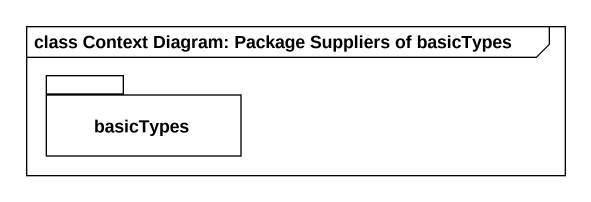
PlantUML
@startuml
mainframe class Context Diagram: Package Suppliers of basicTypes
package basicTypes {
}
@enduml
